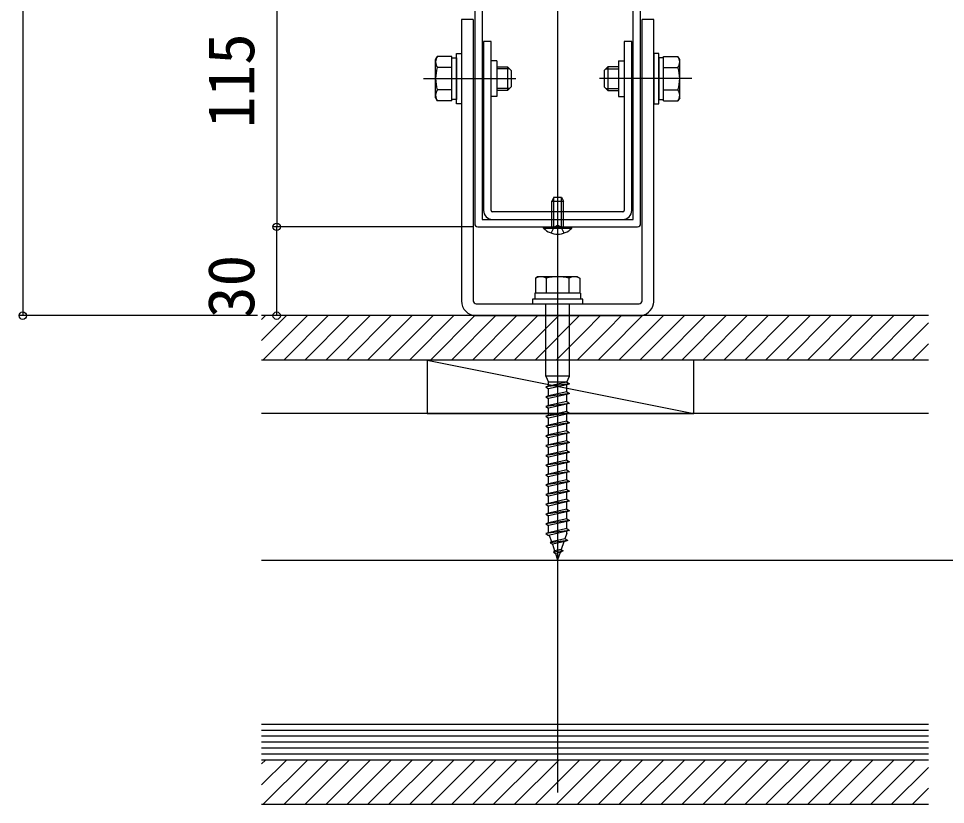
# Model space of a CAD drawing. Units: millimetres, scale not verified. Extents: x -875 to 875, y -1307 to 1299.
# Drawn here: x -124.2 to 94.9, y -144.7 to 41 of the extents above; entities that cross this region are included whole.
import ezdxf
from ezdxf.enums import TextEntityAlignment as Align

# ---------------------------------------------------------------- set-up
doc = ezdxf.new("R2010")
doc.units = ezdxf.units.MM
doc.header["$LTSCALE"] = 4
for name, color, linetype in [('0-2_YKK_11', 7, 'Continuous'), ('0-3_YKK_12', 2, 'Continuous'), ('0-4_YKK_13', 4, 'Continuous'), ('0-5_YKK_D', 6, 'Continuous'), ('0-7_YSS_K', 3, 'Continuous')]:
    doc.layers.add(name, color=color, linetype=linetype)
doc.styles.add('ＭＳ ゴシック', font='')
doc.styles.get('ＭＳ ゴシック').set_extended_font_data('MS Gothic')

msp = doc.modelspace()

# ---------------------------------------------------------------- linework, layer by layer
at = {"layer": '0-2_YKK_11'}
for p, q in [((-16.378, 71.6), (-16.378, -7.5)), ((22.822, -7.5), (22.822, 71.6)), ((-15.678, -8.2), (22.122, -8.2))]:
    msp.add_line(p, q, dxfattribs=at)
msp.add_lwpolyline([(21.072, -6.45), (21.072, 70.55), (-14.628, 70.55), (-14.628, -6.45)], close=True, dxfattribs=at)
for centre, start, end in [((-15.678, -7.5), 180.00001, 269.99999), ((22.122, -7.5), 270.00001, 359.99999)]:
    msp.add_arc(centre, 0.7, start, end, dxfattribs=at)
at = {"layer": '0-3_YKK_12'}
for p, q in [((3.222, 176.23), (3.222, -141.9)), ((-66.724, -86.95), (535.05, -86.95))]:
    msp.add_line(p, q, dxfattribs=at)
at = {"layer": '0-4_YKK_13'}
for p, q in [((-16.728, 40.8), (-19.528, 40.8)), ((-19.528, 40.8), (-19.528, -25.7)), ((-16.728, 40.8), (-16.728, -25.7)), ((25.972, 40.8), (23.172, 40.8)), ((23.172, -25.7), (23.172, 40.8)), ((25.972, -25.7), (25.972, 40.8)), ((-12.528, -4.35), (-12.528, 35.55)), ((20.722, 35.55), (18.972, 35.55)), ((18.972, 35.55), (18.972, -4.35)), ((20.722, -4.35), (20.722, 35.55)), ((-25.618, 31.35), (-25.212, 32.054)), ((-25.618, 22.25), (-25.618, 31.35)), ((-21.768, 32.054), (-25.212, 32.054)), ((-21.768, 21.546), (-21.768, 32.054)), ((-11.128, 31), (-12.528, 31)), ((-11.128, 31), (-11.128, 22.6)), ((17.572, 31), (17.572, 22.6)), ((17.572, 31), (18.972, 31)), ((28.212, 32.054), (31.655, 32.054)), ((28.212, 21.546), (28.212, 32.054)), ((32.062, 31.35), (31.655, 32.054)), ((32.062, 22.25), (32.062, 31.35)), ((-21.768, 29.427), (-25.212, 29.427)), ((-21.768, 24), (-21.768, 29.6)), ((-11.128, 29.6), (-8.608, 29.6)), ((-8.155, 29.146), (-11.128, 29.146)), ((-8.608, 29.6), (-8.608, 24)), ((-7.768, 28.76), (-8.608, 29.6)), ((-7.768, 28.76), (-7.768, 24.84)), ((14.212, 28.76), (15.052, 29.6)), ((14.212, 28.76), (14.212, 24.84)), ((14.598, 29.146), (17.572, 29.146)), ((15.052, 29.6), (15.052, 24)), ((17.572, 29.6), (15.052, 29.6)), ((28.212, 24), (28.212, 29.6)), ((28.212, 29.427), (31.655, 29.427)), ((-28.484, 26.8), (-6.652, 26.8)), ((34.928, 26.8), (13.096, 26.8)), ((-21.768, 24.173), (-25.212, 24.173)), ((-8.155, 24.454), (-11.128, 24.454)), ((-7.768, 24.84), (-8.608, 24)), ((14.212, 24.84), (15.052, 24)), ((14.598, 24.454), (17.572, 24.454)), ((28.212, 24.173), (31.655, 24.173)), ((-25.618, 22.25), (-25.212, 21.546)), ((-11.128, 22.6), (-12.528, 22.6)), ((-8.608, 24), (-11.128, 24)), ((15.052, 24), (17.572, 24)), ((17.572, 22.6), (18.972, 22.6)), ((32.062, 22.25), (31.655, 21.546)), ((-21.768, 21.546), (-25.212, 21.546)), ((28.212, 21.546), (31.655, 21.546)), ((2.312, -1.2), (1.822, -2.18)), ((2.312, -1.2), (4.132, -1.2)), ((4.132, -1.2), (4.622, -2.18)), ((18.622, -4.7), (-12.178, -4.7)), ((-12.178, -6.45), (18.622, -6.45)), ((-0.103, -8.556), (-0.103, -8.2)), ((-0.103, -8.2), (6.547, -8.2)), ((-1.503, -20.03), (-2.028, -20.333)), ((-2.028, -20.333), (-2.028, -23.88)), ((7.947, -20.03), (-1.503, -20.03)), ((0.591, -23.88), (0.591, -20.333)), ((5.853, -20.333), (5.853, -23.88)), ((7.947, -20.03), (8.472, -20.333)), ((8.472, -20.333), (8.472, -23.88)), ((8.612, -23.88), (-2.168, -23.88)), ((-2.168, -23.88), (-2.168, -25.28)), ((8.472, -23.88), (-2.028, -23.88)), ((8.612, -23.88), (8.612, -25.28)), ((-16.028, -26.4), (22.472, -26.4)), ((0.422, -43.48), (0.422, -26.4)), ((6.022, -43.48), (6.022, -26.4)), ((-16.028, -29.2), (22.472, -29.2)), ((6.022, -43.48), (0.422, -43.48)), ((0.422, -43.48), (1.052, -44.88)), ((5.392, -44.88), (6.022, -43.48)), ((6.022, -45.3), (0.422, -46.054)), ((5.392, -44.88), (1.052, -44.88)), ((1.052, -45.844), (1.052, -44.88)), ((5.392, -45.51), (1.052, -46.474)), ((5.392, -47.19), (5.392, -45.51)), ((6.022, -47.61), (0.422, -48.364)), ((1.052, -48.154), (1.052, -46.474)), ((5.392, -47.82), (1.052, -48.784)), ((5.392, -49.5), (5.392, -47.82)), ((6.022, -49.92), (0.422, -50.674)), ((1.052, -50.464), (1.052, -48.784)), ((5.392, -50.13), (1.052, -51.094)), ((5.392, -51.81), (5.392, -50.13)), ((6.022, -52.23), (0.422, -52.984)), ((1.052, -52.774), (1.052, -51.094)), ((5.392, -52.44), (1.052, -53.404)), ((5.392, -54.12), (5.392, -52.44)), ((6.022, -54.54), (0.422, -55.294)), ((1.052, -55.084), (1.052, -53.404)), ((5.392, -54.75), (1.052, -55.714)), ((5.392, -56.43), (5.392, -54.75)), ((6.022, -56.864), (0.422, -57.618)), ((1.052, -57.394), (1.052, -55.714)), ((5.392, -56.43), (6.022, -56.85)), ((6.022, -56.864), (5.392, -57.074)), ((6.022, -56.85), (6.022, -56.864)), ((0.422, -57.604), (0.422, -57.618)), ((0.422, -57.618), (1.052, -58.038)), ((5.392, -57.074), (1.052, -58.038)), ((1.052, -59.704), (1.052, -58.038)), ((5.392, -58.74), (5.392, -57.074)), ((6.022, -59.16), (0.422, -59.914)), ((5.392, -59.37), (1.052, -60.334)), ((1.052, -62.014), (1.052, -60.334)), ((5.392, -61.05), (5.392, -59.37)), ((6.022, -61.47), (0.422, -62.224)), ((5.392, -61.68), (1.052, -62.644)), ((1.052, -64.324), (1.052, -62.644)), ((5.392, -63.36), (5.392, -61.68)), ((6.022, -63.78), (0.422, -64.534)), ((5.392, -63.99), (1.052, -64.954)), ((1.052, -66.634), (1.052, -64.954)), ((5.392, -65.67), (5.392, -63.99)), ((6.022, -66.09), (0.422, -66.844)), ((5.392, -66.3), (1.052, -67.264)), ((1.052, -68.944), (1.052, -67.264)), ((5.392, -67.98), (5.392, -66.3)), ((6.022, -68.4), (0.422, -69.154)), ((5.392, -68.61), (1.052, -69.574)), ((1.052, -71.254), (1.052, -69.574)), ((5.392, -70.29), (5.392, -68.61)), ((6.022, -70.71), (0.422, -71.464)), ((5.392, -70.92), (1.052, -71.884)), ((1.052, -73.564), (1.052, -71.884)), ((5.392, -72.6), (5.392, -70.92)), ((6.022, -73.02), (0.422, -73.774)), ((5.392, -73.23), (1.052, -74.194)), ((1.052, -75.874), (1.052, -74.194)), ((5.392, -74.91), (5.392, -73.23)), ((6.022, -75.33), (0.422, -76.084)), ((5.392, -75.54), (1.052, -76.504)), ((1.052, -78.184), (1.052, -76.504)), ((5.392, -77.22), (5.392, -75.54)), ((6.022, -77.64), (0.422, -78.394)), ((5.392, -77.85), (1.052, -78.814)), ((1.052, -80.494), (1.052, -78.814)), ((5.392, -79.53), (5.392, -77.85)), ((6.022, -79.95), (0.422, -80.704)), ((5.392, -80.16), (1.052, -81.124)), ((5.392, -80.578), (4.921, -81.945)), ((5.392, -80.578), (5.392, -80.16)), ((1.227, -81.086), (1.764, -82.646)), ((5.627, -82.313), (1.435, -82.878)), ((1.764, -82.646), (1.435, -82.878)), ((1.435, -82.878), (1.966, -83.231)), ((4.921, -81.945), (1.764, -82.646)), ((4.686, -82.627), (1.966, -83.231)), ((1.966, -83.231), (2.503, -84.792)), ((4.686, -82.627), (4.06, -84.446)), ((5.627, -82.313), (4.686, -82.627)), ((5.627, -82.313), (4.921, -81.945)), ((4.545, -84.769), (2.255, -85.078)), ((2.503, -84.792), (2.255, -85.078)), ((2.255, -85.078), (2.704, -85.377)), ((4.06, -84.446), (2.503, -84.792)), ((3.825, -85.128), (2.704, -85.377)), ((2.704, -85.377), (3.222, -86.88)), ((3.825, -85.128), (3.222, -86.88)), ((4.545, -84.769), (3.825, -85.128)), ((4.06, -84.446), (4.545, -84.769))]:
    msp.add_line(p, q, dxfattribs=at)
for points in [[(-12.528, 35.55), (-14.278, 35.55), (-14.278, -4.35)], [(1.822, -8.2), (1.822, -4.35), (1.822, -2.18), (4.622, -2.18)], [(2.28, -8.2), (2.28, -4.35), (2.28, -1.264)], [(4.164, -8.2), (4.164, -4.35), (4.164, -1.264)], [(4.622, -8.2), (4.622, -4.35), (4.622, -2.18)], [(-0.103, -8.556), (6.547, -8.556), (6.547, -8.2)], [(1.717, -9.7), (2.42, -8.258), (3.222, -7.832)], [(4.727, -9.7), (4.023, -8.258), (3.222, -7.832)], [(5.392, -44.88), (1.052, -45.844), (0.422, -46.054), (1.052, -46.474)], [(5.392, -44.88), (6.022, -45.3), (5.392, -45.51)], [(5.392, -47.19), (1.052, -48.154), (0.422, -48.364), (1.052, -48.784)], [(5.392, -47.19), (6.022, -47.61), (5.392, -47.82)], [(5.392, -49.5), (1.052, -50.464), (0.422, -50.674), (1.052, -51.094)], [(5.392, -49.5), (6.022, -49.92), (5.392, -50.13)], [(5.392, -51.81), (1.052, -52.774), (0.422, -52.984), (1.052, -53.404)], [(5.392, -51.81), (6.022, -52.23), (5.392, -52.44)], [(5.392, -54.12), (1.052, -55.084), (0.422, -55.294), (1.052, -55.714)], [(5.392, -54.12), (6.022, -54.54), (5.392, -54.75)], [(5.392, -56.43), (1.052, -57.394), (0.422, -57.604)], [(5.392, -58.74), (1.052, -59.704), (0.422, -59.914), (1.052, -60.334)], [(5.392, -58.74), (6.022, -59.16), (5.392, -59.37)], [(5.392, -61.05), (1.052, -62.014), (0.422, -62.224), (1.052, -62.644)], [(5.392, -61.05), (6.022, -61.47), (5.392, -61.68)], [(5.392, -63.36), (1.052, -64.324), (0.422, -64.534), (1.052, -64.954)], [(5.392, -63.36), (6.022, -63.78), (5.392, -63.99)], [(5.392, -65.67), (1.052, -66.634), (0.422, -66.844), (1.052, -67.264)], [(5.392, -65.67), (6.022, -66.09), (5.392, -66.3)], [(5.392, -67.98), (1.052, -68.944), (0.422, -69.154), (1.052, -69.574)], [(5.392, -67.98), (6.022, -68.4), (5.392, -68.61)], [(5.392, -70.29), (1.052, -71.254), (0.422, -71.464), (1.052, -71.884)], [(5.392, -70.29), (6.022, -70.71), (5.392, -70.92)], [(5.392, -72.6), (1.052, -73.564), (0.422, -73.774), (1.052, -74.194)], [(5.392, -72.6), (6.022, -73.02), (5.392, -73.23)], [(5.392, -74.91), (1.052, -75.874), (0.422, -76.084), (1.052, -76.504)], [(5.392, -74.91), (6.022, -75.33), (5.392, -75.54)], [(5.392, -77.22), (1.052, -78.184), (0.422, -78.394), (1.052, -78.814)], [(5.392, -77.22), (6.022, -77.64), (5.392, -77.85)], [(5.392, -79.53), (1.052, -80.494), (0.422, -80.704), (1.052, -81.124)], [(5.392, -79.53), (6.022, -79.95), (5.392, -80.16)]]:
    msp.add_lwpolyline(points, dxfattribs=at)
for points in [[(-20.648, 31.735), (-20.648, 21.865), (-21.768, 21.865), (-21.768, 31.735)], [(-19.528, 32.75), (-19.528, 20.85), (-20.648, 20.85), (-20.648, 32.75)], [(25.972, 32.75), (25.972, 20.85), (27.092, 20.85), (27.092, 32.75)], [(27.092, 31.735), (27.092, 21.865), (28.212, 21.865), (28.212, 31.735)], [(-2.728, -26.4), (9.172, -26.4), (9.172, -25.28), (-2.728, -25.28)]]:
    msp.add_lwpolyline(points, close=True, dxfattribs=at)
for centre, radius, start, end in [((-23.292, 30.74), 2.326, 145.61575, 214.38425), ((29.736, 30.74), 2.326, 325.61575, 34.38425), ((-16.925, 26.8), 8.694, 162.41205, 197.58795), ((23.368, 26.8), 8.694, 342.41205, 17.58795), ((-23.292, 22.86), 2.326, 145.61575, 214.38425), ((29.736, 22.86), 2.326, 325.61575, 34.38425), ((-12.178, -4.35), 2.1, 180, 270), ((-12.178, -4.35), 0.35, 180, 270), ((18.622, -4.35), 2.1, 270, 0), ((18.622, -4.35), 0.35, 270, 0), ((3.222, -5.287), 4.663, 224.51496, 315.48504), ((-0.719, -23.011), 2.981, 63.93616, 116.06384), ((3.222, -31.599), 11.569, 76.85543, 103.14457), ((7.162, -23.011), 2.981, 63.93616, 116.06384), ((-16.028, -25.7), 3.5, 180, 270), ((-16.028, -25.7), 0.7, 180, 270), ((22.472, -25.7), 0.7, 270, 0), ((22.472, -25.7), 3.5, 348.46304, 0), ((22.472, -25.7), 3.5, 270, 348.46304)]:
    msp.add_arc(centre, radius, start, end, dxfattribs=at)
at = {"layer": '0-5_YKK_D'}
for p, q in [((-123.178, 143), (-123.178, -29.2)), ((-63.178, 72.3), (-63.178, -8.2)), ((-16.678, -8.2), (-64.178, -8.2)), ((-16.678, -8.2), (-64.178, -8.2)), ((-63.178, -29.2), (-63.178, -8.2)), ((-67.724, -29.2), (-124.178, -29.2)), ((-35.578, -29.2), (-64.178, -29.2))]:
    msp.add_line(p, q, dxfattribs=at)
for centre in [(-63.178, -8.2), (-63.178, -8.2), (-123.178, -29.2), (-63.178, -29.2)]:
    msp.add_circle(centre, 0.875, dxfattribs=at)
at = {"layer": '0-7_YSS_K'}
for p, q in [((90.828, -29.2), (-66.724, -29.2)), ((-66.724, -30.096), (-65.828, -29.2)), ((-66.724, -35.046), (-60.878, -29.2)), ((-66.428, -39.7), (-55.928, -29.2)), ((-61.478, -39.7), (-50.978, -29.2)), ((-56.529, -39.7), (-46.029, -29.2)), ((-51.579, -39.7), (-41.079, -29.2)), ((-46.629, -39.7), (-36.129, -29.2)), ((-41.679, -39.7), (-31.179, -29.2)), ((-36.73, -39.7), (-26.23, -29.2)), ((-31.78, -39.7), (-21.28, -29.2)), ((-26.83, -39.7), (-16.33, -29.2)), ((-21.88, -39.7), (-11.38, -29.2)), ((-16.931, -39.7), (-6.431, -29.2)), ((-11.981, -39.7), (-1.481, -29.2)), ((-7.031, -39.7), (3.469, -29.2)), ((-2.081, -39.7), (8.419, -29.2)), ((15.07, -32.448), (18.318, -29.2)), ((17.718, -39.7), (28.218, -29.2)), ((22.667, -39.7), (33.167, -29.2)), ((27.617, -39.7), (38.117, -29.2)), ((32.567, -39.7), (43.067, -29.2)), ((37.517, -39.7), (48.017, -29.2)), ((42.466, -39.7), (52.966, -29.2)), ((47.416, -39.7), (57.916, -29.2)), ((52.366, -39.7), (62.866, -29.2)), ((57.316, -39.7), (67.816, -29.2)), ((62.265, -39.7), (72.765, -29.2)), ((67.215, -39.7), (77.715, -29.2)), ((72.165, -39.7), (82.665, -29.2)), ((77.115, -39.7), (87.615, -29.2)), ((9.47, -38.048), (15.07, -32.448)), ((82.064, -39.7), (90.828, -30.936)), ((87.014, -39.7), (90.828, -35.886)), ((7.818, -39.7), (9.47, -38.048)), ((90.828, -39.7), (-66.724, -39.7)), ((-27.578, -39.7), (35.422, -52.3)), ((90.828, -52.3), (-66.724, -52.3)), ((90.828, -125.8), (-66.724, -125.8)), ((90.828, -127.2), (-66.724, -127.2)), ((90.828, -128.6), (-66.724, -128.6)), ((90.828, -130), (-66.724, -130)), ((90.828, -131.4), (-66.724, -131.4)), ((90.828, -132.8), (-66.724, -132.8)), ((90.828, -134.2), (-66.724, -134.2)), ((-66.724, -135.096), (-65.828, -134.2)), ((-66.724, -140.046), (-60.878, -134.2)), ((-66.428, -144.7), (-55.928, -134.2)), ((-61.478, -144.7), (-50.978, -134.2)), ((-56.529, -144.7), (-46.029, -134.2)), ((-51.579, -144.7), (-41.079, -134.2)), ((-46.629, -144.7), (-36.129, -134.2)), ((-41.679, -144.7), (-31.179, -134.2)), ((-36.73, -144.7), (-26.23, -134.2)), ((-31.78, -144.7), (-21.28, -134.2)), ((-26.83, -144.7), (-16.33, -134.2)), ((-21.88, -144.7), (-11.38, -134.2)), ((-16.931, -144.7), (-6.431, -134.2)), ((-11.981, -144.7), (-1.481, -134.2)), ((-7.031, -144.7), (3.469, -134.2)), ((-2.081, -144.7), (8.419, -134.2)), ((15.07, -137.448), (18.318, -134.2)), ((17.718, -144.7), (28.218, -134.2)), ((22.667, -144.7), (33.167, -134.2)), ((27.617, -144.7), (38.117, -134.2)), ((32.567, -144.7), (43.067, -134.2)), ((37.517, -144.7), (48.017, -134.2)), ((42.466, -144.7), (52.966, -134.2)), ((47.416, -144.7), (57.916, -134.2)), ((52.366, -144.7), (62.866, -134.2)), ((57.316, -144.7), (67.816, -134.2)), ((62.265, -144.7), (72.765, -134.2)), ((67.215, -144.7), (77.715, -134.2)), ((72.165, -144.7), (82.665, -134.2)), ((77.115, -144.7), (87.615, -134.2)), ((9.47, -143.048), (15.07, -137.448)), ((82.064, -144.7), (90.828, -135.936)), ((87.014, -144.7), (90.828, -140.886)), ((7.818, -144.7), (9.47, -143.048)), ((90.828, -144.7), (-66.724, -144.7))]:
    msp.add_line(p, q, dxfattribs=at)
for points in [[(2.868, -39.7), (9.47, -33.098), (13.368, -29.2)], [(12.768, -39.7), (15.07, -37.398), (23.268, -29.2)], [(2.868, -144.7), (9.47, -138.098), (13.368, -134.2)], [(12.768, -144.7), (15.07, -142.398), (23.268, -134.2)]]:
    msp.add_lwpolyline(points, dxfattribs=at)
msp.add_lwpolyline([(-27.578, -52.3), (35.422, -52.3), (35.422, -39.7), (-27.578, -39.7)], close=True, dxfattribs=at)

# ---------------------------------------------------------------- texts
at = {"layer": '0-5_YKK_D', "style": 'ＭＳ ゴシック'}
for s, p in [('115', (-65.178, 15.09)), ('30', (-65.178, -29.78))]:
    msp.add_text(s, height=11, rotation=90, dxfattribs=at).set_placement(p, align=Align.BOTTOM_LEFT)

doc.saveas('drawing.dxf')
